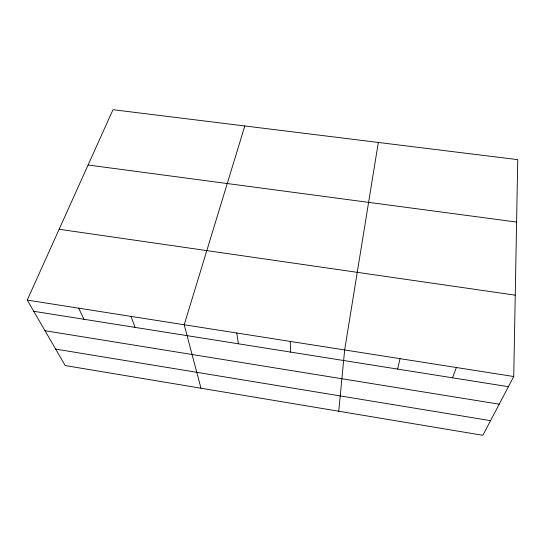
<?xml version="1.0" encoding="UTF-8"?>
<svg xmlns="http://www.w3.org/2000/svg" width="545" height="545" viewBox="0 0 545 545"><rect width="100%" height="100%" fill="white"/><g stroke="black" fill="none" stroke-linecap="round" stroke-linejoin="round"><path stroke-width="0.82" d="M513.737 376.527L517.75 159.658L112.999 109.695L27.25 300.091L65.189 365.545L482.87 435.305L513.737 376.527L27.25 300.091M338.752 411.237L344.658 349.965L378.325 142.449M397.618 369.088L400.023 358.665M244.794 125.963L184.21 324.752L200.969 388.224M452.534 377.808L456.376 367.514M88.086 165.012L516.599 222.06M59.146 229.268L515.243 295.158M33.742 311.297L508.41 386.684M44.997 330.713L499.213 404.192M55.651 349.093L490.561 420.658M78.671 308.17L83.998 319.275M130.984 316.393L135.106 327.395M236.775 333.015L238.397 343.8M290.253 341.415L290.574 352.084"/></g></svg>
